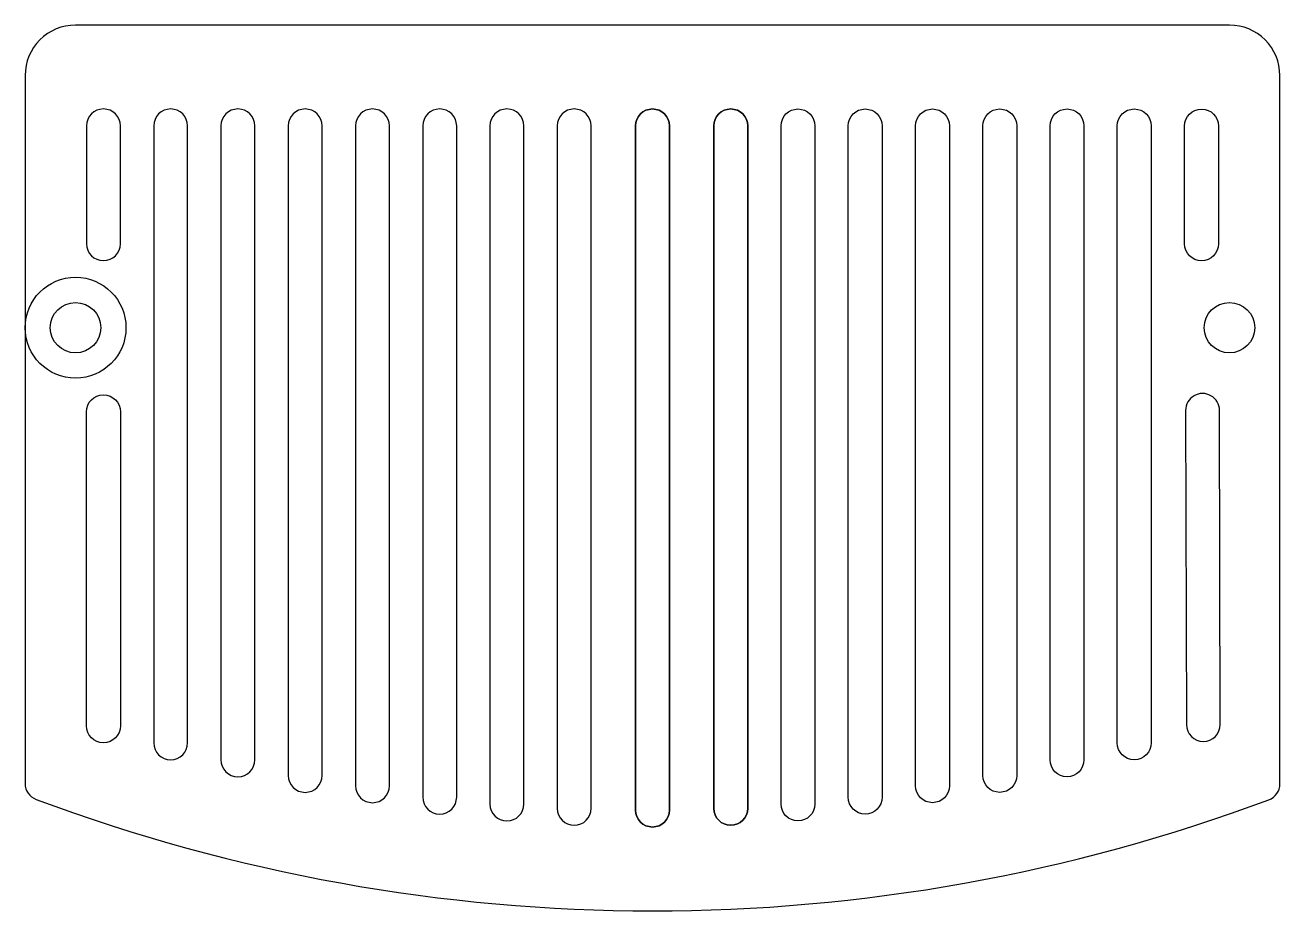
# Model space of a CAD drawing. Header units: inches. Extents: x 0 to 74.6, y 0 to 52.7.
import ezdxf

# ---------------------------------------------------------------- set-up
doc = ezdxf.new("R2010")
doc.units = ezdxf.units.IN
doc.header["$MEASUREMENT"] = 0
doc.layers.add('カバー', color=6, linetype='Continuous')

msp = doc.modelspace()

# ---------------------------------------------------------------- linework, layer by layer
msp.add_circle((3, 34.685), 3)
at = {"layer": 'カバー'}
msp.add_line((0, 6.878), (0, 6.878), dxfattribs=at)
for points in [[(74.63, 7.546), (74.63, 34.685), (74.63, 49.685, 0.414214), (71.63, 52.685), (3, 52.685, 0.414214), (0, 49.685), (0, 34.685), (0, 7.569, 0.312946), (0.65, 6.633, 0.18058), (73.98, 6.609, 0.313123)], [(5.668, 46.685, 1), (3.648, 46.685), (3.648, 39.685, 1), (5.668, 39.685)], [(9.668, 10.002), (9.668, 46.685, 1), (7.648, 46.685), (7.648, 10.002, 1)], [(13.668, 8.992), (13.668, 46.685, 1), (11.648, 46.685), (11.648, 8.992, 1)], [(17.668, 8.062), (17.668, 46.685, 1), (15.648, 46.685), (15.648, 8.062, 1)], [(21.668, 7.447), (21.668, 46.685, 1), (19.648, 46.685), (19.648, 7.447, 1)], [(25.668, 6.771), (25.668, 46.685, 1), (23.648, 46.685), (23.648, 6.771, 1)], [(29.668, 6.361), (29.668, 46.685, 1), (27.648, 46.685), (27.648, 6.361, 1)], [(33.668, 6.105), (33.668, 46.685, 1), (31.648, 46.685), (31.648, 6.105, 1)], [(38.323, 6), (38.323, 46.685, 1), (36.303, 46.685), (36.303, 6, 1)], [(36.303, 6), (36.303, 46.685, -1), (38.323, 46.685), (38.323, 6, -1)], [(42.978, 6.105), (42.978, 46.685, 1), (40.958, 46.685), (40.958, 6.105, 1)], [(40.958, 6.105), (40.958, 46.685, -1), (42.978, 46.685), (42.978, 6.105, -1)], [(44.958, 6.361), (44.958, 46.685, -1), (46.978, 46.685), (46.978, 6.361, -1)], [(48.958, 6.771), (48.958, 46.685, -1), (50.978, 46.685), (50.978, 6.771, -1)], [(52.958, 7.447), (52.958, 46.685, -1), (54.978, 46.685), (54.978, 7.447, -1)], [(56.958, 8.062), (56.958, 46.685, -1), (58.978, 46.685), (58.978, 8.062, -1)], [(60.958, 8.992), (60.958, 46.685, -1), (62.978, 46.685), (62.978, 8.992, -1)], [(64.958, 10.002), (64.958, 46.685, -1), (66.978, 46.685), (66.978, 10.002, -1)], [(68.962, 46.682, -1), (70.982, 46.682), (70.981, 39.682, -1), (68.961, 39.682)], [(5.668, 29.685), (5.668, 11.012, -1), (3.648, 11.012), (3.648, 29.685, -1)], [(69.019, 29.763), (69.065, 11.09, 1), (71.085, 11.095), (71.039, 29.768, 1)]]:
    msp.add_lwpolyline(points, format="xyb", close=True, dxfattribs=at)
for centre in [(3, 34.685), (71.63, 34.685)]:
    msp.add_circle(centre, 1.5, dxfattribs=at)

doc.saveas('drawing.dxf')
